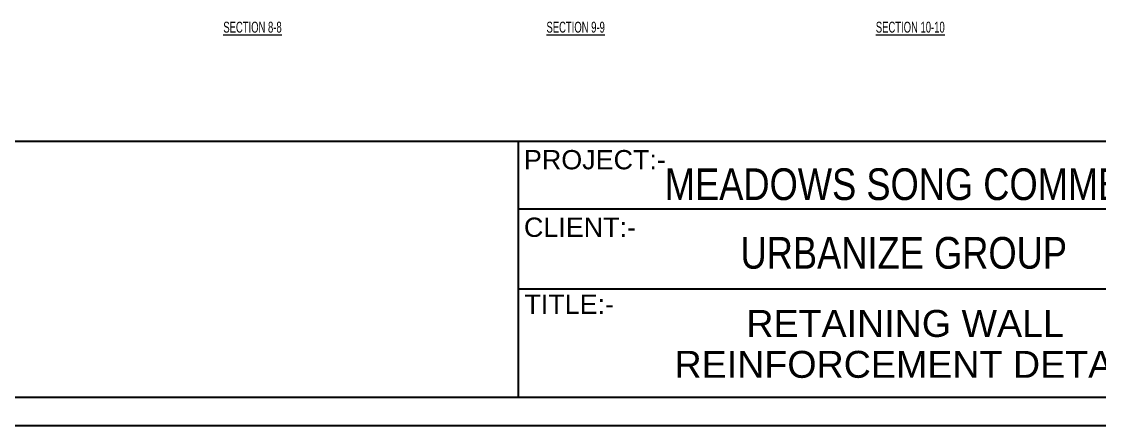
# Model space of a CAD drawing. Extents: x 1878645 to 3043969, y -1160829 to -603973.
# Drawn here: x 2215898 to 2225822, y -726212 to -722496 of the extents above; entities that cross this region are included whole.
import ezdxf

# ---------------------------------------------------------------- set-up
doc = ezdxf.new("R2010")
doc.units = 0
doc.header["$LTSCALE"] = 100
doc.linetypes.add('CONTINOUS', pattern=[0])
doc.layers.add('A-ANNO-TEXT', color=8, linetype='Continuous')
doc.layers.add('COLUMN-NO', color=7, linetype='Continuous')
doc.layers.add('STR-DIM', color=1, linetype='CONTINOUS', lineweight=5)
doc.styles.add('ARIAL', font='arial.ttf')
doc.styles.add('DIM-1', font='ARIALN.TTF')
doc.styles.add('SOBHA', font='swisscl.ttf')
doc.styles.add('Style-font003', font='arial.ttf')

msp = doc.modelspace()

# ---------------------------------------------------------------- linework, layer by layer
for p, q in [((2237197.89345, -723600.20827), (2209510.95503, -723600.20827)), ((2220473.34325, -725951.39689), (2220473.34325, -723600.20827)), ((2227337.45358, -724222.00501), (2220473.34325, -724222.00501)), ((2227337.45358, -724957.8218), (2220473.34325, -724957.8218)), ((2209260.16754, -725951.39689), (2237197.89345, -725951.39689))]:
    msp.add_line(p, q)
at = {"color": 35}
msp.add_line((2208999.34856, -726212.21588), (2237448.68093, -726212.21588), dxfattribs=at)

# ---------------------------------------------------------------- texts
at = {"style": 'ARIAL'}
for s, p in [('RETAINING WALL ', (2222570.92866, -725397.83586)), ('REINFORCEMENT DETAILS - 01', (2221909.61231, -725774.10206))]:
    msp.add_text(s, height=247.855297, dxfattribs=at).set_placement(p)
at = {"layer": 'A-ANNO-TEXT', "style": 'DIM-1'}
for s, p in [('MEADOWS SONG COMMERCIAL ', (2221820.21754, -724138.11772)), ('URBANIZE GROUP', (2222517.54665, -724770.02488))]:
    msp.add_text(s, height=291.6, dxfattribs=at).set_placement(p)
at = {"layer": 'COLUMN-NO', "style": 'Style-font003'}
for s, p in [('PROJECT:-', (2220523.65203, -723855.41842)), ('CLIENT:-', (2220523.65203, -724477.21515)), ('TITLE:-', (2220527.75504, -725185.33866))]:
    msp.add_text(s, height=177.193529, dxfattribs=at).set_placement(p)
at = {"layer": 'STR-DIM', "color": 30, "style": 'SOBHA', "width": 0.85}
for s, p in [('%%USECTION 8-8', (2217755.84607, -722597.47166)), ('%%USECTION 9-9', (2220731.07527, -722597.47166)), ('%%USECTION 10-10', (2223763.18032, -722597.47166))]:
    msp.add_text(s, height=100, dxfattribs=at).set_placement(p)

doc.saveas('drawing.dxf')
